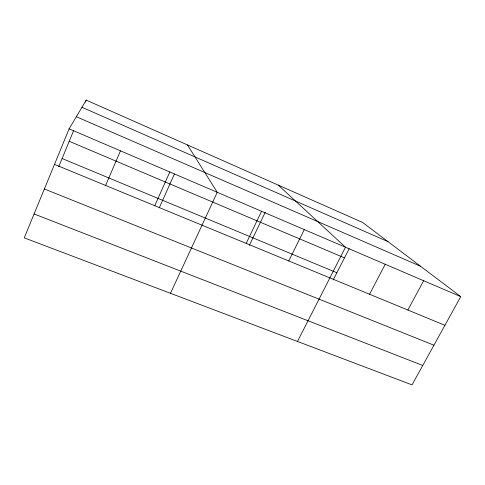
<?xml version="1.0" encoding="UTF-8"?>
<svg xmlns="http://www.w3.org/2000/svg" width="485" height="485" viewBox="0 0 485 485"><rect width="100%" height="100%" fill="white"/><g stroke="black" fill="none" stroke-linecap="round" stroke-linejoin="round"><path stroke-width="0.73" d="M69.119 128.84L24.25 237.856L412.032 384.884L460.75 296.62L362.574 222.433L86.221 100.116L69.119 128.84L460.75 296.62M58.673 166.81L73.684 130.477M85.366 102.202L86.221 100.116M105.621 185.458L120.474 150.841M154.757 205.707L169.811 171.981M159.268 207.841L174.448 173.945M170.477 293.298L217.244 192.296L187.452 144.924M246.186 243.391L261.56 211.284M249.357 245.355L265.21 212.333M288.775 260.948L304.277 229.587M297.499 341.458L345.478 247.235L278.275 185.118M333.237 279.9L349.212 248.617M369.546 294.237L385.242 264.27M407.873 310.036L423.641 280.724M34.083 213.964L422.75 365.466M44.365 188.986L433.929 345.211M54.49 164.385L444.921 325.302M62.092 158.528L336.887 272.752M69.216 141.293L344.477 257.881M76.333 116.721L420.556 266.247M81.953 107.282L388.024 241.663"/></g></svg>
